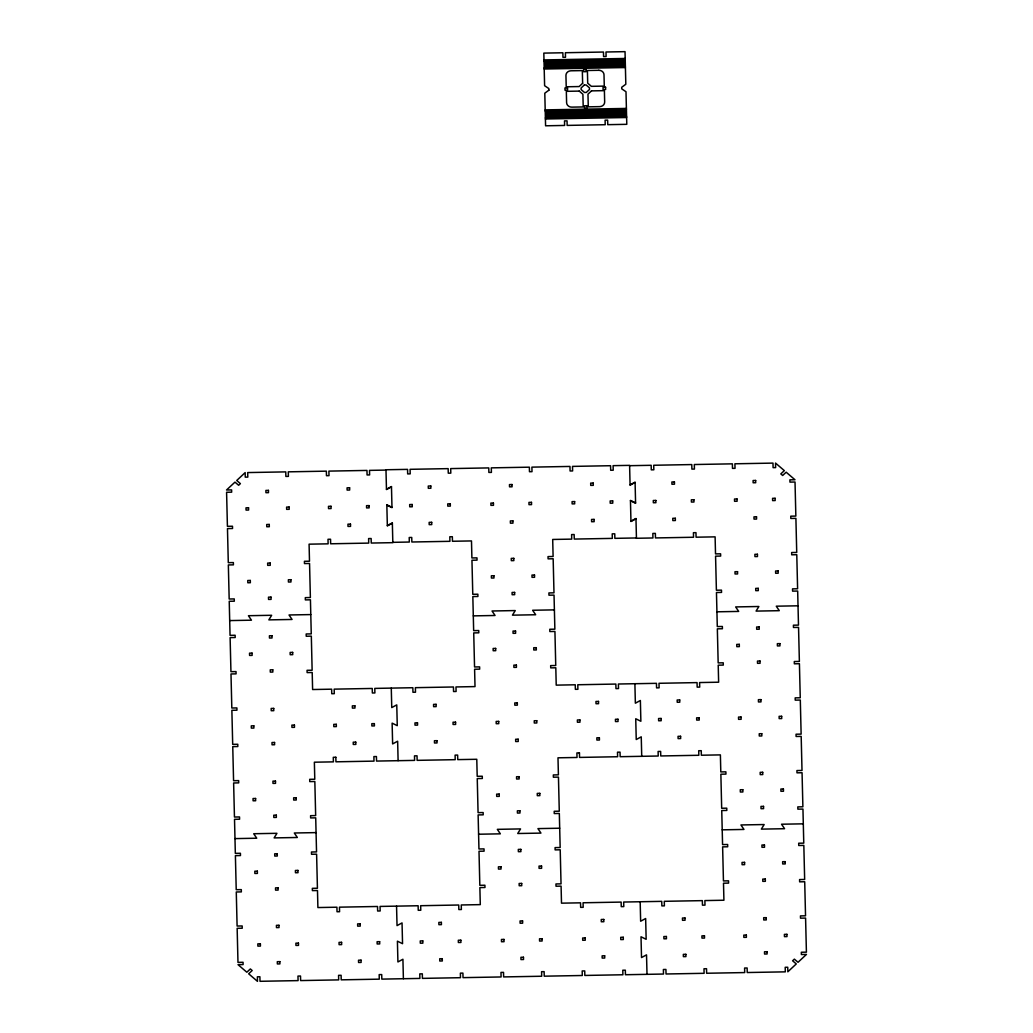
<?xml version="1.0" encoding="UTF-8"?>
<svg xmlns="http://www.w3.org/2000/svg" width="1033" height="1033" viewBox="0 0 1033 1033"><rect width="100%" height="100%" fill="white"/><g stroke="black" fill="none" stroke-linecap="round" stroke-linejoin="round"><path stroke-width="1.5" d="M386.458 489.242L391.468 486.53L391.985 507.642L386.846 505.111M391.481 486.84L386.471 489.565L385.98 469.757L407.557 469.369L407.661 473.915L410.204 473.863L410.088 469.318L448.154 468.633L448.27 473.179L450.801 473.14L450.698 468.595L488.764 467.91L488.867 472.443L491.411 472.404L491.295 467.859L529.361 467.174L529.477 471.719L532.008 471.668L531.905 467.136L569.971 466.438L570.074 470.983L572.618 470.945L572.502 466.399L610.568 465.715L610.684 470.26L613.215 470.209L613.111 465.663L629.601 465.366L630.078 485.174L635.088 482.463M387.336 525.577L392.346 522.866L392.824 542.661L371.26 543.048L371.144 538.516L368.613 538.555L368.716 543.1L330.65 543.784L330.547 539.239L328.003 539.291L328.12 543.836L309.087 544.171L309.5 561.203L304.425 561.293L304.477 563.566L309.551 563.476L310.378 597.539L305.303 597.642L305.355 599.902L310.429 599.811L311.256 633.888L306.181 633.978L306.233 636.251L311.32 636.147L312.134 670.223L307.059 670.314L307.124 672.586L312.198 672.496L312.612 689.528L331.645 689.179L331.748 693.724L334.292 693.685L334.175 689.14L372.242 688.456L372.358 692.988L374.889 692.949L374.785 688.404L412.838 687.72L412.955 692.265L415.498 692.213L415.382 687.668L453.448 686.984L453.552 691.529L456.095 691.49L455.979 686.945L475.012 686.596L474.599 669.242L479.674 669.152L479.622 666.879L474.547 666.969L473.721 632.906L478.796 632.816L478.731 630.543L473.656 630.634L472.83 596.57L477.917 596.48L477.853 594.207L472.778 594.298L471.952 560.235L477.026 560.144L476.975 557.872L471.9 557.962L471.487 540.93L452.454 541.266L452.351 536.721L449.807 536.773L449.923 541.318L411.857 542.002L411.741 537.457L409.21 537.509L409.313 542.041L392.824 542.338M392.359 523.189L387.349 525.9L386.833 504.788L391.972 507.319M630.065 484.851L635.088 482.14L635.592 503.252L630.453 500.721M630.956 521.187L635.966 518.476L636.444 538.27L652.933 537.973L652.83 533.441L655.361 533.39L655.477 537.935L693.543 537.25L693.427 532.705L695.971 532.654L696.074 537.199L715.107 536.863L715.52 553.895L720.595 553.804L720.66 556.077L715.572 556.167L716.398 590.23L721.473 590.14L721.538 592.413L716.463 592.503L717.289 626.566L722.364 626.476L722.416 628.748L717.341 628.839L718.167 662.902L723.242 662.812L723.294 665.084L718.219 665.175L718.632 682.206L699.599 682.555L699.715 687.1L697.172 687.139L697.055 682.606L659.002 683.291L659.106 687.823L656.575 687.875L656.459 683.33L618.393 684.014L618.509 688.559L615.965 688.611L615.862 684.066L577.796 684.75L577.899 689.295L575.368 689.334L575.252 684.789L556.219 685.137L555.806 667.783L550.731 667.873L550.666 665.601L555.741 665.51L554.928 631.447L549.84 631.537L549.788 629.265L554.863 629.174L554.037 595.111L548.962 595.202L548.91 592.929L553.985 592.839L553.159 558.763L548.084 558.853L548.032 556.593L553.107 556.49L552.694 539.458L571.727 539.123L571.611 534.577L574.154 534.526L574.258 539.071L612.324 538.387L612.22 533.841L614.751 533.803L614.867 538.348L636.431 537.961M635.966 518.798L630.956 521.51L630.453 500.398L635.592 502.929M543.991 59.927L625.185 58.468M544.017 61.063L625.223 59.604M544.171 67.881L625.378 66.409M544.21 69.004L625.404 67.545M545.192 109.885L626.398 108.426M545.217 111.022L626.424 109.563M545.385 117.839L626.592 116.38M545.411 118.976L626.618 117.517M385.993 470.08L369.504 470.377L369.607 474.922L367.077 474.96L366.96 470.428L328.894 471.113L329.011 475.645L326.467 475.696L326.363 471.151L288.297 471.836L288.401 476.381L285.87 476.433L285.754 471.887L247.688 472.572L247.804 477.117L245.26 477.156L245.157 472.61L236.725 480.487L240.392 483.638L238.636 485.265L234.969 482.127L226.537 489.991L231.612 489.9L231.663 492.173L226.589 492.263L227.415 526.326L232.49 526.236L232.541 528.509L227.467 528.599L228.293 562.675L233.368 562.572L233.419 564.844L228.345 564.935L229.171 599.011L234.246 598.92L234.31 601.193L229.236 601.283L230.049 635.347L235.124 635.256L235.188 637.529L230.114 637.619L230.94 671.682L236.015 671.592L236.066 673.865L230.992 673.955L231.818 708.018L236.893 707.928L236.944 710.2L231.87 710.291L232.696 744.354L237.771 744.264L237.822 746.536L232.748 746.627L233.574 780.703L238.649 780.612L238.7 782.872L233.626 782.975L234.452 817.038L239.527 816.948L239.591 819.221L234.517 819.311L235.33 853.374L240.418 853.284L240.469 855.556L235.395 855.647L236.221 889.71L241.296 889.62L241.348 891.892L236.273 891.983L237.099 926.046L242.174 925.955L242.226 928.228L237.151 928.318L237.977 962.394L243.052 962.291L243.104 964.564L238.029 964.654L246.835 972.221L250.348 968.941L252.181 970.516L248.669 973.796L257.475 981.35L257.372 976.805L259.903 976.766L260.019 981.298L298.085 980.614L297.969 976.082L300.513 976.03L300.616 980.575L338.682 979.891L338.566 975.346L341.11 975.294L341.226 979.839L379.279 979.155L379.176 974.61L381.706 974.571L381.823 979.116L419.889 978.419L419.772 973.887L422.316 973.835L422.42 978.38L460.486 977.696L460.382 973.151L462.913 973.099L463.029 977.644L501.095 976.96L500.979 972.415L503.523 972.376L503.626 976.921L541.692 976.237L541.589 971.691L544.12 971.64L544.236 976.185L582.302 975.501L582.186 970.955L584.73 970.917L584.833 975.449L622.899 974.765L622.796 970.219L625.327 970.181L625.443 974.726L663.496 974.042L663.393 969.496L665.923 969.445L666.04 973.99L704.106 973.306L703.99 968.76L706.533 968.722L706.637 973.254L744.703 972.57L744.599 968.037L747.13 967.986L747.246 972.531L785.312 971.846L785.196 967.301L787.74 967.25L787.843 971.795L796.275 963.931L792.608 960.78L794.364 959.14L798.031 962.291L806.463 954.415L801.388 954.518L801.337 952.245L806.411 952.155L805.585 918.079L800.51 918.169L800.459 915.897L805.533 915.806L804.707 881.743L799.632 881.833L799.581 879.561L804.655 879.47L803.829 845.407L798.754 845.498L798.69 843.225L803.764 843.135L802.951 809.071L797.876 809.162L797.812 806.889L802.886 806.799L802.06 772.736L796.985 772.826L796.934 770.553L802.008 770.463L801.182 736.387L796.107 736.477L796.056 734.218L801.13 734.114L800.304 700.051L795.229 700.142L795.178 697.869L800.252 697.779L799.426 663.715L794.351 663.806L794.3 661.533L799.374 661.443L798.548 627.38L793.473 627.47L793.409 625.197L798.483 625.107L797.67 591.044L792.582 591.134L792.531 588.862L797.605 588.771L796.779 554.695L791.704 554.798L791.652 552.526L796.727 552.435L795.901 518.359L790.826 518.45L790.774 516.177L795.849 516.087L795.023 482.024L789.948 482.114L789.896 479.841L794.971 479.751L786.165 472.197L782.652 475.477L780.819 473.902L784.331 470.622L775.525 463.068L775.628 467.6L773.097 467.652L772.981 463.107L734.915 463.791L735.031 468.336L732.487 468.388L732.384 463.843L694.318 464.527L694.434 469.072L691.89 469.111L691.774 464.566L653.721 465.263L653.824 469.795L651.294 469.847L651.177 465.302L629.614 465.689M554.398 609.87L532.628 610.258L535.675 614.751L512.445 615.164L515.26 610.568L492.031 610.994L495.065 615.487L473.308 615.875M310.791 614.583L289.02 614.971L292.068 619.464L268.838 619.877L271.653 615.281L248.424 615.707L251.458 620.187L229.7 620.588M798.018 605.803L776.261 606.19L779.295 610.684L756.066 611.097L758.881 606.5L735.651 606.926L738.698 611.42L716.928 611.807M316.072 832.611L294.302 832.998L297.349 837.492L274.119 837.905L276.934 833.308L253.705 833.734L256.739 838.215L234.982 838.615M559.692 828.221L537.922 828.608L540.956 833.102L517.727 833.515L520.555 828.918L497.325 829.344L500.359 833.838L478.589 834.225M803.3 823.83L781.542 824.218L784.576 828.711L761.347 829.125L764.162 824.541L740.932 824.954L743.98 829.447L722.209 829.835M641.725 756.311L641.248 736.826L636.238 739.538L635.734 718.748L640.873 721.279L640.37 700.49L635.36 703.202L634.895 683.717M647.007 974.339L646.529 954.854L641.519 957.565L641.015 936.776L646.154 939.307L645.651 918.518L640.641 921.229L640.176 901.744M624.539 59.617L624.707 66.422M625.753 109.575L625.908 116.393M623.273 59.63L623.428 66.448M624.474 109.601L624.642 116.406M621.995 59.656L622.163 66.474M623.209 109.627L623.377 116.432M620.73 59.682L620.898 66.499M621.943 109.64L622.111 116.458M619.464 59.707L619.632 66.512M620.678 109.666L620.833 116.484M618.199 59.72L618.354 66.538M619.4 109.692L619.568 116.509M616.921 59.746L617.088 66.564M618.134 109.718L618.302 116.522M615.655 59.772L615.823 66.59M616.869 109.73L617.037 116.548M614.39 59.798L614.558 66.603M615.603 109.756L615.758 116.574M613.124 59.811L613.279 66.629M614.325 109.782L614.493 116.6M611.846 59.837L612.014 66.654M613.06 109.808L613.228 116.613M610.58 59.862L610.748 66.68M611.794 109.834L611.962 116.639M609.315 59.888L609.483 66.693M610.516 109.847L610.684 116.664M608.037 59.914L608.205 66.719M609.25 109.872L609.418 116.69M606.771 59.927L606.939 66.745M607.985 109.898L608.153 116.703M605.506 59.953L605.674 66.771M606.72 109.924L606.875 116.729M604.24 59.979L604.395 66.796M605.441 109.937L605.609 116.755M602.962 60.004L603.13 66.809M604.176 109.963L604.344 116.781M601.697 60.017L601.865 66.835M602.91 109.989L603.078 116.806M600.431 60.043L600.599 66.861M601.645 110.014L601.8 116.819M599.166 60.069L599.321 66.887M600.367 110.027L600.535 116.845M597.887 60.095L598.055 66.9M599.101 110.053L599.269 116.871M596.622 60.108L596.79 66.925M597.836 110.079L598.004 116.897M595.357 60.134L595.524 66.951M596.57 110.105L596.725 116.91M594.091 60.159L594.246 66.977M595.292 110.131L595.46 116.936M592.813 60.185L592.981 66.99M594.027 110.144L594.195 116.961M591.547 60.211L591.715 67.016M592.761 110.169L592.929 116.987M590.282 60.224L590.45 67.042M591.496 110.195L591.651 117M589.017 60.25L589.172 67.068M590.217 110.221L590.385 117.026M587.738 60.276L587.906 67.093M588.952 110.234L589.12 117.052M586.473 60.301L586.641 67.106M587.687 110.26L587.842 117.078M585.207 60.314L585.362 67.132M586.408 110.286L586.576 117.103M584.032 60.34L584.187 67.158M585.233 110.311L585.401 117.116M582.754 60.366L582.922 67.171M583.968 110.324L584.136 117.142M581.489 60.392L581.656 67.197M582.702 110.35L582.87 117.168M580.223 60.405L580.378 67.222M581.424 110.376L581.592 117.194M578.945 60.43L579.113 67.248M580.159 110.402L580.326 117.207M577.679 60.456L577.847 67.274M578.893 110.415L579.061 117.233M576.414 60.482L576.582 67.287M577.628 110.441L577.783 117.258M575.149 60.495L575.304 67.313M576.349 110.466L576.517 117.284M573.87 60.521L574.038 67.339M575.084 110.492L575.252 117.297M572.605 60.547L572.773 67.365M573.819 110.505L573.986 117.323M571.339 60.573L571.507 67.377M572.553 110.531L572.708 117.349M570.074 60.598L570.229 67.403M571.275 110.557L571.443 117.375M568.796 60.611L568.963 67.429M570.009 110.583L570.177 117.388M567.53 60.637L567.698 67.455M568.744 110.608L568.912 117.413M566.265 60.663L566.433 67.481M567.479 110.621L567.634 117.439M564.999 60.689L565.154 67.494M566.2 110.647L566.368 117.465M563.721 60.702L563.889 67.519M564.935 110.673L565.103 117.491M562.456 60.727L562.623 67.545M563.669 110.699L563.837 117.504M561.19 60.753L561.358 67.571M562.404 110.712L562.559 117.53M559.925 60.779L560.08 67.584M561.126 110.738L561.293 117.555M558.646 60.792L558.814 67.61M559.86 110.763L560.028 117.581M557.381 60.818L557.549 67.636M558.595 110.789L558.75 117.594M556.116 60.844L556.27 67.662M557.316 110.815L557.484 117.62M554.837 60.87L555.005 67.674M556.051 110.828L556.219 117.646M553.572 60.895L553.74 67.7M554.786 110.854L554.953 117.672M552.306 60.908L552.474 67.726M553.52 110.88L553.675 117.685M551.041 60.934L551.196 67.752M552.242 110.905L552.41 117.71M549.763 60.96L549.93 67.778M550.976 110.918L551.144 117.736M548.497 60.986L548.665 67.791M549.711 110.944L549.879 117.762M547.232 60.999L547.4 67.816M548.446 110.97L548.6 117.788M545.966 61.024L546.121 67.842M547.167 110.996L547.335 117.801M544.688 61.05L544.856 67.868M545.902 111.009L546.07 117.827M398.105 760.688L397.64 741.216L392.63 743.928L392.127 723.139L397.266 725.67L396.762 704.88L391.752 707.592L391.275 688.107M403.386 978.716L402.922 959.244L397.912 961.955L397.408 941.166L402.547 943.697L402.044 922.908L397.034 925.62L396.556 906.135M548.897 90.181L544.791 93.19L545.579 125.794L564.612 125.445L564.509 120.9L567.04 120.861L567.156 125.406L605.209 124.709L605.106 120.177L607.649 120.125L607.753 124.67L626.786 124.322L625.998 91.73L621.75 88.864L621.711 87.263L625.817 84.254L625.03 51.65L605.997 51.999L606.1 56.531L603.569 56.583L603.453 52.037L565.387 52.722L565.503 57.267L562.959 57.319L562.856 52.773L543.823 53.109L544.611 85.713L548.859 88.567L548.897 90.181M582.638 83.286L579.126 86.552L566.213 86.785L565.942 75.435A5.075 4.545 0.4 0 1 570.9 70.799L582.328 70.593L582.638 83.286M584.316 84.99L581.101 87.986L581.14 89.6L584.497 92.479L586.292 92.441L589.494 89.445L589.456 87.844L586.111 84.964L584.316 84.99M591.483 90.878L587.971 94.158L588.281 106.838L599.695 106.631A5.075 4.545 0.4 0 0 604.667 102.009L604.395 90.646L591.483 90.878M586.098 69.392L583.568 69.443L583.619 71.703L586.163 71.664L586.098 69.392M598.817 70.296L587.403 70.502L587.712 83.195L591.38 86.333L604.279 86.101L604.008 74.75A5.075 4.545 0.4 0 0 598.817 70.296M567.517 87.908L564.974 87.947L565.025 90.22L567.569 90.181L567.517 87.908M605.57 87.224L603.04 87.263L603.091 89.535L605.635 89.484L605.57 87.224M579.229 91.098L566.329 91.33L566.601 102.693A5.075 4.545 0.4 0 0 571.791 107.135L583.206 106.928L582.896 94.248L579.229 91.098M586.989 105.728L584.446 105.779L584.497 108.052L587.041 108L586.989 105.728M430.813 485.988L428.269 486.039L428.321 488.312L430.864 488.26L430.813 485.988M512.006 484.529L509.476 484.58L509.527 486.84L512.071 486.801L512.006 484.529M593.213 483.07L590.682 483.108L590.734 485.381L593.278 485.342L593.213 483.07M349.606 487.77L347.075 487.821L347.127 490.094L349.671 490.042L349.606 487.77M674.433 481.92L671.889 481.972L671.941 484.245L674.484 484.193L674.433 481.92M755.64 480.461L753.096 480.513L753.147 482.773L755.691 482.734L755.64 480.461M268.438 490.378L265.894 490.417L265.946 492.689L268.49 492.651L268.438 490.378M412.219 504.504L409.675 504.543L409.727 506.816L412.27 506.777L412.219 504.504M450.285 503.82L447.741 503.859L447.793 506.131L450.336 506.093L450.285 503.82M493.425 503.045L490.882 503.084L490.933 505.357L493.477 505.318L493.425 503.045M531.479 502.361L528.948 502.4L528.999 504.672L531.543 504.62L531.479 502.361M574.619 501.573L572.088 501.625L572.14 503.897L574.684 503.846L574.619 501.573M612.685 500.889L610.154 500.94L610.206 503.213L612.75 503.161L612.685 500.889M248.54 507.771L246.009 507.823L246.061 510.095L248.604 510.044L248.54 507.771M289.15 507.048L286.606 507.087L286.658 509.359L289.201 509.308L289.15 507.048M331.012 506.286L328.481 506.338L328.533 508.61L331.076 508.559L331.012 506.286M369.078 505.602L366.547 505.654L366.599 507.913L369.143 507.874L369.078 505.602M655.839 500.437L653.295 500.489L653.36 502.748L655.89 502.709L655.839 500.437M693.905 499.752L691.361 499.791L691.413 502.064L693.956 502.025L693.905 499.752M737.045 498.978L734.502 499.016L734.553 501.289L737.097 501.25L737.045 498.978M775.112 498.293L772.568 498.332L772.619 500.605L775.163 500.553L775.112 498.293M269.251 524.441L266.721 524.493L266.772 526.753L269.316 526.714L269.251 524.441M431.691 522.324L429.147 522.375L429.199 524.648L431.742 524.596L431.691 522.324M512.897 520.864L510.354 520.916L510.405 523.189L512.949 523.137L512.897 520.864M594.091 519.405L591.56 519.444L591.612 521.717L594.156 521.678L594.091 519.405M350.484 524.118L347.953 524.157L348.005 526.43L350.549 526.391L350.484 524.118M675.311 518.269L672.767 518.308L672.832 520.58L675.362 520.529L675.311 518.269M756.518 516.797L753.974 516.849L754.025 519.121L756.569 519.07L756.518 516.797M513.801 558.337L511.258 558.388L511.322 560.661L513.853 560.609L513.801 558.337M270.194 563.05L267.65 563.101L267.715 565.361L270.246 565.322L270.194 563.05M757.421 554.269L754.891 554.321L754.942 556.593L757.473 556.542L757.421 554.269M493.916 575.743L491.372 575.781L491.424 578.054L493.968 578.015L493.916 575.743M534.513 575.007L531.982 575.058L532.034 577.331L534.565 577.279L534.513 575.007M250.309 580.456L247.765 580.494L247.817 582.767L250.36 582.715L250.309 580.456M290.906 579.72L288.375 579.758L288.427 582.031L290.957 581.992L290.906 579.72M737.536 571.675L734.992 571.714L735.057 573.986L737.588 573.948L737.536 571.675M778.133 570.939L775.602 570.991L775.654 573.263L778.185 573.212L778.133 570.939M514.628 592.413L512.084 592.451L512.148 594.724L514.679 594.672L514.628 592.413M271.02 597.113L268.477 597.164L268.541 599.437L271.072 599.385L271.02 597.113M758.248 588.345L755.704 588.384L755.769 590.656L758.299 590.618L758.248 588.345M515.557 631.021L513.027 631.06L513.078 633.332L515.609 633.294L515.557 631.021M271.95 635.721L269.419 635.773L269.471 638.045L272.015 637.994L271.95 635.721M759.178 626.954L756.647 626.992L756.698 629.265L759.242 629.226L759.178 626.954M495.672 648.414L493.128 648.466L493.193 650.738L495.724 650.687L495.672 648.414M536.269 647.678L533.738 647.73L533.79 650.002L536.334 649.951L536.269 647.678M252.065 653.127L249.521 653.166L249.586 655.439L252.117 655.4L252.065 653.127M292.662 652.391L290.131 652.443L290.183 654.715L292.726 654.664L292.662 652.391M739.292 644.347L736.761 644.398L736.813 646.671L739.344 646.619L739.292 644.347M779.902 643.624L777.358 643.662L777.41 645.935L779.954 645.883L779.902 643.624M516.384 665.084L513.853 665.123L513.905 667.395L516.435 667.357L516.384 665.084M272.777 669.797L270.246 669.836L270.297 672.109L272.828 672.07L272.777 669.797M760.004 661.017L757.473 661.068L757.525 663.328L760.068 663.289L760.004 661.017M354.887 705.81L352.356 705.849L352.408 708.121L354.952 708.07L354.887 705.81M436.094 704.338L433.563 704.39L433.615 706.662L436.146 706.611L436.094 704.338M517.301 702.879L514.77 702.931L514.821 705.19L517.352 705.152L517.301 702.879M598.507 701.42L595.964 701.459L596.028 703.731L598.559 703.693L598.507 701.42M679.714 699.948L677.17 700L677.235 702.272L679.766 702.22L679.714 699.948M273.719 708.406L271.175 708.444L271.227 710.717L273.771 710.678L273.719 708.406M760.947 699.625L758.403 699.677L758.454 701.949L760.998 701.898L760.947 699.625M253.821 725.799L251.29 725.85L251.342 728.123L253.886 728.071L253.821 725.799M294.431 725.076L291.887 725.114L291.952 727.387L294.482 727.335L294.431 725.076M336.293 724.314L333.762 724.365L333.814 726.638L336.358 726.586L336.293 724.314M374.359 723.629L371.828 723.681L371.88 725.954L374.424 725.902L374.359 723.629M417.5 722.855L414.969 722.893L415.021 725.166L417.564 725.127L417.5 722.855M455.566 722.17L453.035 722.209L453.087 724.482L455.618 724.443L455.566 722.17M498.707 721.396L496.176 721.434L496.227 723.707L498.758 723.668L498.707 721.396M536.773 720.711L534.242 720.75L534.293 723.023L536.824 722.971L536.773 720.711M579.913 719.924L577.382 719.975L577.434 722.248L579.965 722.196L579.913 719.924M617.979 719.239L615.436 719.291L615.5 721.563L618.031 721.512L617.979 719.239M661.12 718.464L658.576 718.516L658.641 720.776L661.172 720.737L661.12 718.464M699.186 717.78L696.642 717.832L696.707 720.091L699.238 720.053L699.186 717.78M741.048 717.031L738.518 717.07L738.569 719.342L741.113 719.291L741.048 717.031M781.658 716.295L779.114 716.334L779.179 718.606L781.71 718.568L781.658 716.295M274.546 742.469L272.002 742.52L272.053 744.793L274.597 744.741L274.546 742.469M761.773 733.688L759.229 733.74L759.281 736.013L761.825 735.961L761.773 733.688M355.765 742.146L353.234 742.185L353.286 744.457L355.83 744.419L355.765 742.146M436.972 740.674L434.441 740.726L434.493 742.998L437.036 742.947L436.972 740.674M518.179 739.215L515.648 739.266L515.699 741.539L518.23 741.487L518.179 739.215M599.385 737.756L596.854 737.794L596.906 740.067L599.437 740.028L599.385 737.756M680.592 736.297L678.048 736.335L678.113 738.608L680.644 738.556L680.592 736.297M335.828 757.266L333.285 757.318L333.401 761.863L314.368 762.199L314.781 779.231L309.706 779.321L309.758 781.594L314.833 781.503L315.659 815.579L310.584 815.67L310.636 817.929L315.711 817.839L316.537 851.915L311.462 852.005L311.527 854.278L316.602 854.188L317.428 888.251L312.34 888.341L312.405 890.614L317.48 890.523L317.893 907.555L336.926 907.206L337.029 911.752L339.573 911.713L339.457 907.168L377.523 906.483L377.639 911.016L380.17 910.977L380.067 906.432L418.133 905.747L418.236 910.293L420.78 910.241L420.663 905.709L458.729 905.011L458.833 909.557L461.377 909.518L461.26 904.973L480.293 904.624L479.88 887.592L484.968 887.502L484.903 885.229L479.829 885.32L479.002 851.257L484.077 851.166L484.025 848.894L478.95 848.984L478.124 814.921L483.199 814.83L483.147 812.558L478.072 812.648L477.246 778.585L482.321 778.495L482.269 776.222L477.194 776.312L476.781 759.281L457.748 759.617L457.632 755.071L455.101 755.123L455.204 759.668L417.138 760.353L417.035 755.807L414.491 755.859L414.607 760.391L376.541 761.076L376.425 756.543L373.894 756.582L373.998 761.127L335.945 761.812L335.828 757.266M579.448 752.876L576.905 752.928L577.021 757.473L557.988 757.809L558.401 774.84L553.326 774.944L553.378 777.203L558.453 777.113L559.279 811.189L554.204 811.279L554.256 813.552L559.331 813.462L560.157 847.525L555.083 847.615L555.134 849.888L560.209 849.797L561.035 883.861L555.961 883.951L556.012 886.224L561.087 886.133L561.5 903.165L580.533 902.829L580.649 907.361L583.18 907.323L583.077 902.777L621.143 902.093L621.246 906.638L623.79 906.587L623.674 902.041L661.74 901.357L661.856 905.902L664.387 905.851L664.284 901.318L702.35 900.634L702.453 905.166L704.997 905.128L704.88 900.582L723.913 900.234L723.5 883.202L728.575 883.112L728.523 880.839L723.449 880.929L722.622 846.866L727.697 846.776L727.645 844.503L722.571 844.594L721.744 810.531L726.819 810.44L726.767 808.168L721.68 808.258L720.866 774.195L725.941 774.104L725.876 771.832L720.802 771.922L720.388 754.891L701.355 755.226L701.252 750.694L698.708 750.733L698.825 755.278L660.758 755.962L660.642 751.417L658.111 751.469L658.215 756.014L620.162 756.698L620.045 752.153L617.502 752.192L617.618 756.737L579.552 757.421L579.448 752.876M275.475 781.077L272.932 781.129L272.996 783.401L275.527 783.35L275.475 781.077M519.095 776.687L516.552 776.739L516.603 779.011L519.147 778.959L519.095 776.687M762.703 772.297L760.172 772.348L760.223 774.621L762.754 774.569L762.703 772.297M255.59 798.483L253.046 798.522L253.098 800.795L255.642 800.756L255.59 798.483M296.187 797.747L293.656 797.799L293.708 800.058L296.239 800.02L296.187 797.747M499.197 794.093L496.666 794.132L496.718 796.404L499.262 796.366L499.197 794.093M539.807 793.357L537.263 793.409L537.315 795.681L539.859 795.63L539.807 793.357M742.817 789.703L740.274 789.741L740.338 792.014L742.869 791.975L742.817 789.703M783.414 788.967L780.883 789.018L780.935 791.291L783.479 791.239L783.414 788.967M276.302 815.14L273.758 815.192L273.822 817.465L276.353 817.413L276.302 815.14M519.909 810.763L517.378 810.802L517.43 813.074L519.973 813.023L519.909 810.763M763.529 806.373L760.985 806.411L761.05 808.684L763.581 808.645L763.529 806.373M277.231 853.762L274.701 853.8L274.752 856.073L277.296 856.021L277.231 853.762M520.852 849.371L518.308 849.41L518.372 851.683L520.903 851.644L520.852 849.371M764.459 844.981L761.928 845.02L761.98 847.292L764.523 847.254L764.459 844.981M257.346 871.155L254.815 871.206L254.867 873.466L257.398 873.427L257.346 871.155M297.943 870.419L295.412 870.47L295.464 872.743L298.008 872.691L297.943 870.419M500.966 866.764L498.423 866.816L498.474 869.089L501.018 869.037L500.966 866.764M541.563 866.028L539.032 866.08L539.084 868.353L541.615 868.301L541.563 866.028M744.573 862.374L742.043 862.426L742.094 864.698L744.625 864.647L744.573 862.374M785.183 861.651L782.64 861.69L782.691 863.962L785.235 863.924L785.183 861.651M278.058 887.825L275.527 887.864L275.579 890.136L278.109 890.097L278.058 887.825M521.678 883.435L519.134 883.473L519.199 885.746L521.73 885.707L521.678 883.435M765.285 879.044L762.754 879.096L762.806 881.369L765.35 881.317L765.285 879.044M278.975 925.297L276.431 925.336L276.482 927.608L279.026 927.569L278.975 925.297M360.168 923.838L357.638 923.876L357.689 926.149L360.233 926.11L360.168 923.838M441.375 922.366L438.844 922.417L438.896 924.69L441.427 924.638L441.375 922.366M522.582 920.907L520.051 920.958L520.103 923.231L522.633 923.179L522.582 920.907M603.788 919.447L601.245 919.486L601.309 921.759L603.84 921.72L603.788 919.447M684.995 917.988L682.451 918.027L682.516 920.3L685.047 920.248L684.995 917.988M766.228 917.653L763.684 917.704L763.749 919.977L766.279 919.925L766.228 917.653M260.381 943.813L257.837 943.852L257.888 946.125L260.432 946.073L260.381 943.813M298.447 943.116L295.903 943.168L295.954 945.44L298.498 945.389L298.447 943.116M341.587 942.341L339.044 942.393L339.095 944.666L341.639 944.614L341.587 942.341M379.64 941.657L377.11 941.709L377.161 943.981L379.705 943.93L379.64 941.657M422.781 940.882L420.25 940.934L420.302 943.194L422.846 943.155L422.781 940.882M460.847 940.198L458.316 940.237L458.368 942.509L460.912 942.47L460.847 940.198M503.988 939.423L501.457 939.462L501.509 941.734L504.039 941.696L503.988 939.423M542.054 938.739L539.523 938.777L539.575 941.05L542.105 941.011L542.054 938.739M585.194 937.951L582.664 938.003L582.715 940.275L585.246 940.224L585.194 937.951M623.261 937.267L620.717 937.318L620.781 939.591L623.312 939.539L623.261 937.267M666.401 936.492L663.857 936.544L663.922 938.816L666.453 938.765L666.401 936.492M704.467 935.808L701.923 935.859L701.988 938.119L704.519 938.08L704.467 935.808M746.342 935.059L743.799 935.097L743.85 937.37L746.394 937.331L746.342 935.059M786.939 934.323L784.396 934.374L784.46 936.634L786.991 936.595L786.939 934.323M767.054 951.716L764.51 951.767L764.562 954.04L767.106 953.988L767.054 951.716M279.853 961.633L277.309 961.684L277.361 963.957L279.904 963.905L279.853 961.633M361.059 960.173L358.516 960.212L358.567 962.485L361.111 962.446L361.059 960.173M442.253 958.714L439.722 958.753L439.774 961.026L442.318 960.974L442.253 958.714M523.46 957.242L520.929 957.294L520.981 959.567L523.524 959.515L523.46 957.242M604.667 955.783L602.136 955.835L602.187 958.095L604.718 958.056L604.667 955.783M685.873 954.324L683.33 954.363L683.394 956.635L685.925 956.597L685.873 954.324"/></g></svg>
